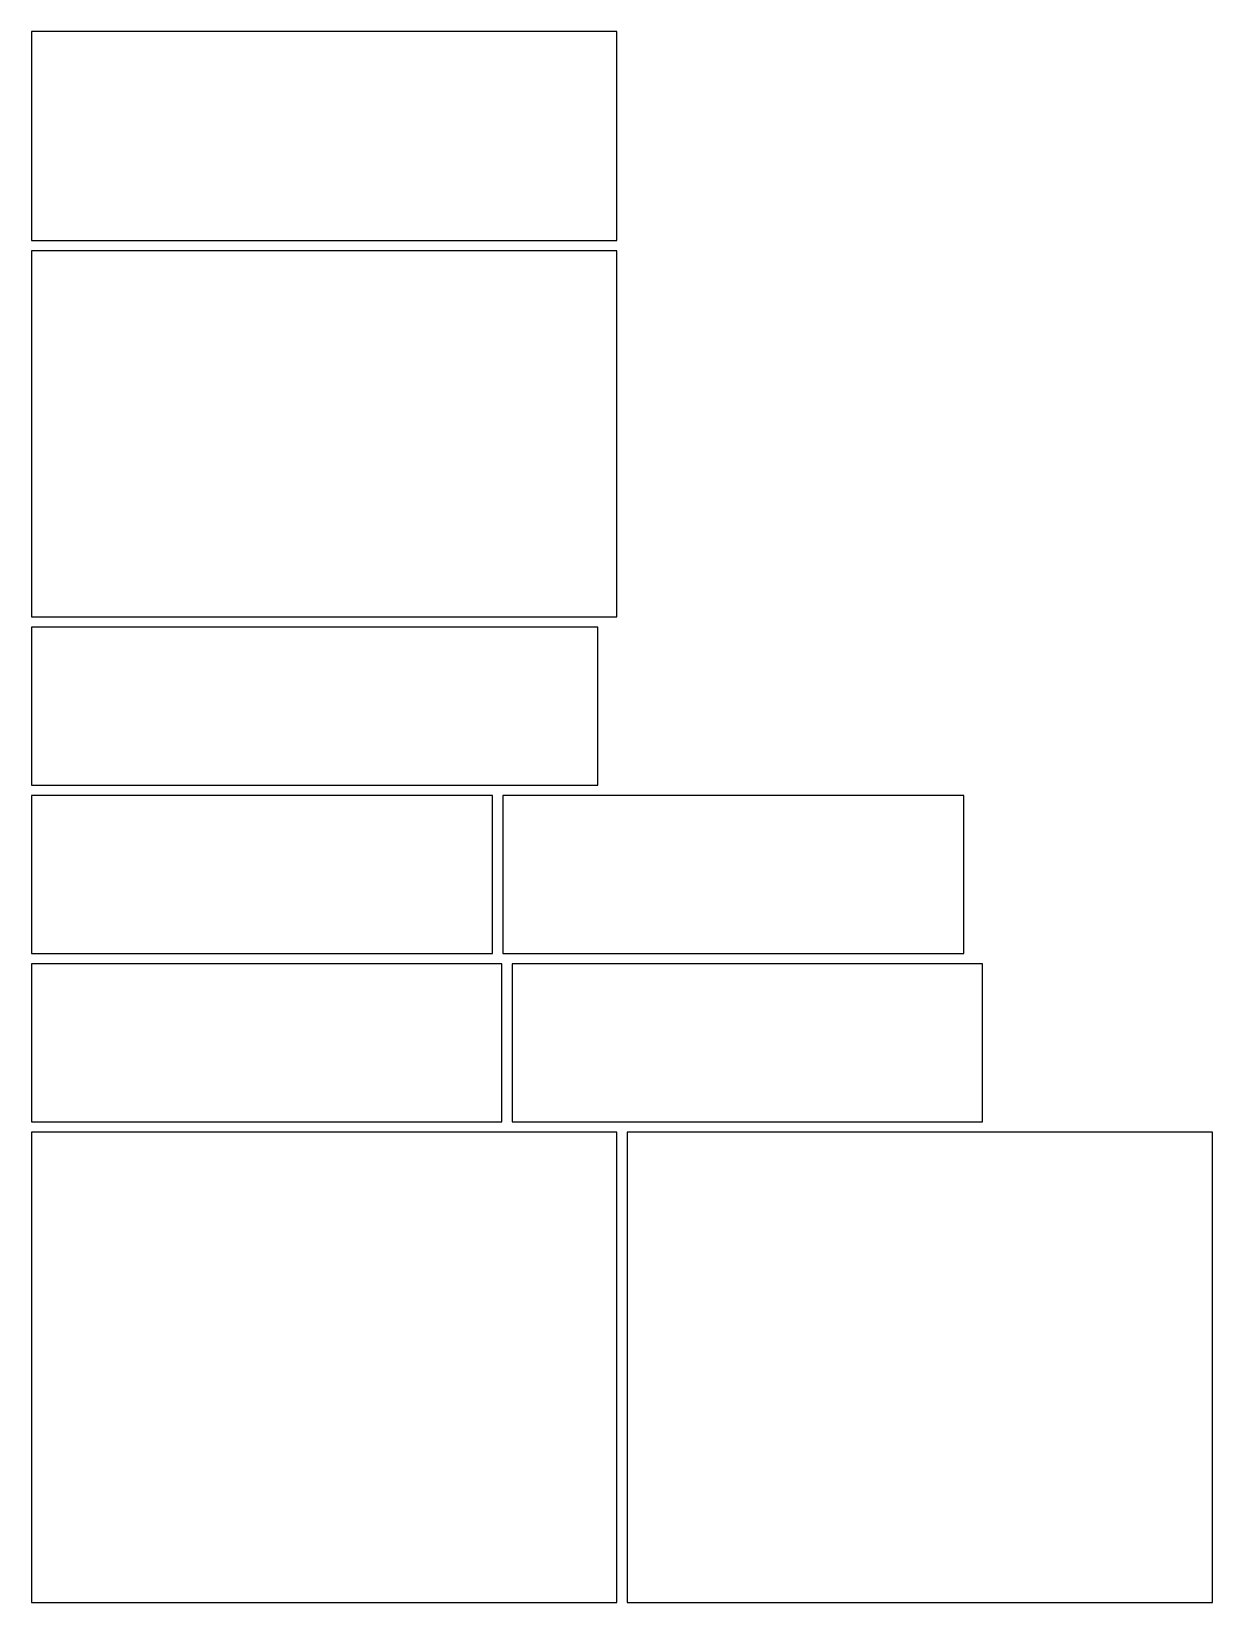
# Model space of a CAD drawing. Header units: millimetres. Extents: x 0 to 2260, y 0 to 3006.
import ezdxf

# ---------------------------------------------------------------- set-up
doc = ezdxf.new("R2010")
doc.units = ezdxf.units.MM
doc.layers.add('AUSSENKONTUR', color=1, linetype='Continuous')

msp = doc.modelspace()

# ---------------------------------------------------------------- linework, layer by layer
at = {"layer": 'AUSSENKONTUR'}
for p, q in [((0, 3006), (0, 2606)), ((1120, 3006), (0, 3006)), ((1120, 2606), (1120, 3006)), ((0, 2606), (1120, 2606)), ((0, 2586), (0, 1886)), ((1120, 2586), (0, 2586)), ((1120, 1886), (1120, 2586)), ((0, 1886), (1120, 1886)), ((0, 1866), (0, 1564)), ((1084, 1866), (0, 1866)), ((1084, 1564), (1084, 1866)), ((0, 1564), (1084, 1564)), ((0, 1544), (0, 1242)), ((882, 1544), (0, 1544)), ((882, 1242), (882, 1544)), ((902, 1544), (902, 1242)), ((1784, 1544), (902, 1544)), ((1784, 1242), (1784, 1544)), ((0, 1242), (882, 1242)), ((902, 1242), (1784, 1242)), ((0, 1222), (0, 920)), ((900, 1222), (0, 1222)), ((900, 920), (900, 1222)), ((920, 1222), (920, 920)), ((1820, 1222), (920, 1222)), ((1820, 920), (1820, 1222)), ((0, 920), (900, 920)), ((920, 920), (1820, 920)), ((0, 900), (0, 0)), ((1120, 900), (0, 900)), ((1120, 0), (1120, 900)), ((1140, 900), (1140, 0)), ((2260, 900), (1140, 900)), ((2260, 0), (2260, 900)), ((0, 0), (1120, 0)), ((1140, 0), (2260, 0))]:
    msp.add_line(p, q, dxfattribs=at)

doc.saveas('drawing.dxf')
